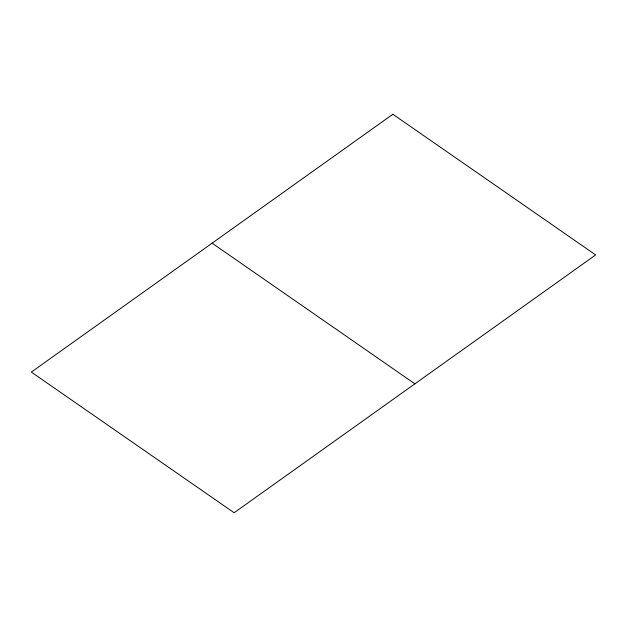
<?xml version="1.0" encoding="UTF-8"?>
<svg xmlns="http://www.w3.org/2000/svg" width="627" height="627" viewBox="0 0 627 627"><rect width="100%" height="100%" fill="white"/><g stroke="black" fill="none" stroke-linecap="round" stroke-linejoin="round"><path stroke-width="0.94" d="M212.114 243.166L414.886 383.834M392.878 114.247L31.35 372.085L234.122 512.753L595.65 254.915L392.878 114.247"/></g></svg>
